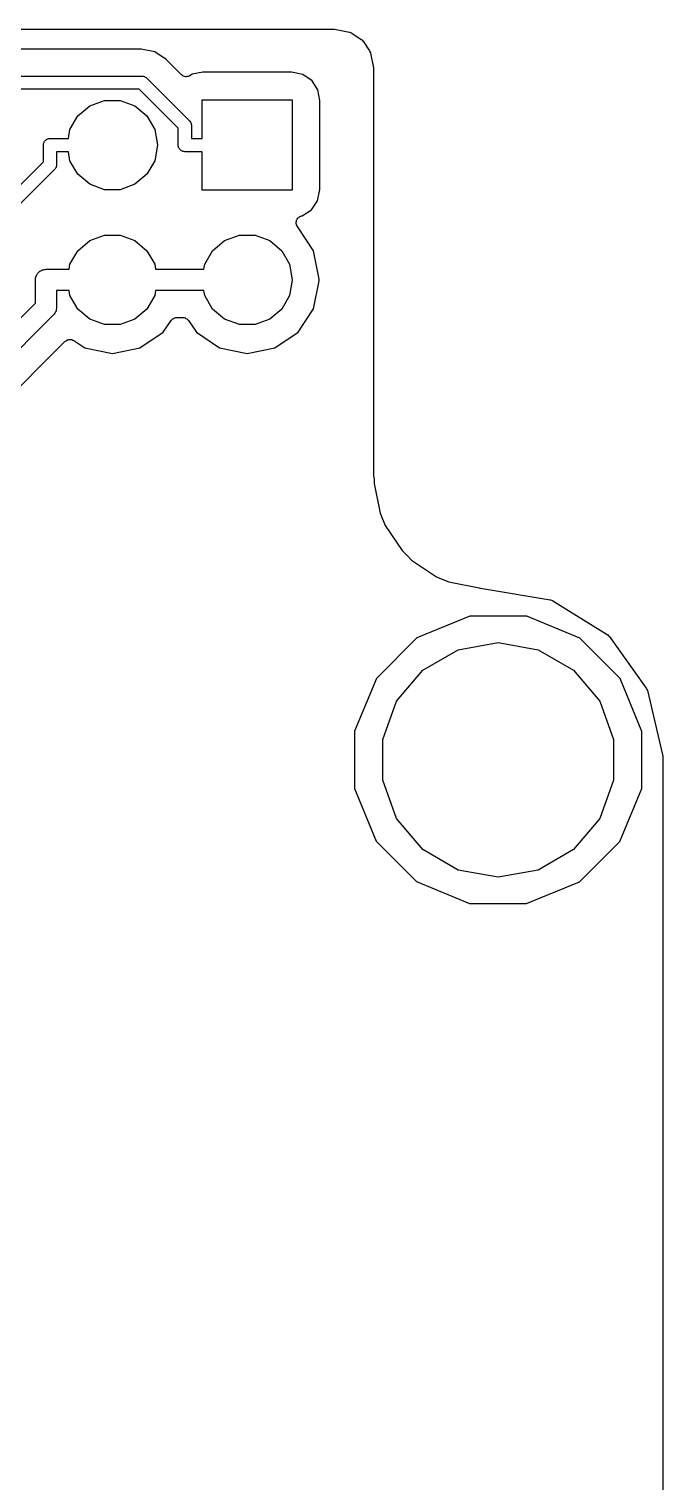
# Model space of a CAD drawing. Extents: x 116.4 to 213.4, y -134.3 to -53.5.
# Drawn here: x 201.46 to 213.41, y -80.91 to -53.54 of the extents above; entities that cross this region are included whole.
import ezdxf

# ---------------------------------------------------------------- set-up
doc = ezdxf.new("R2010")
doc.units = 0
doc.header["$MEASUREMENT"] = 0
doc.layers.add('BLACK', color=7, linetype='CONTINUOUS')

msp = doc.modelspace()

# ---------------------------------------------------------------- linework, layer by layer
at = {"layer": 'Black'}
for p, q in [((183.448, -53.542), (207.194, -53.542)), ((207.194, -53.542), (207.206, -53.5442)), ((207.206, -53.5442), (207.219, -53.5444)), ((207.219, -53.5444), (207.498, -53.5999)), ((207.498, -53.5999), (207.5, -53.6009)), ((207.5, -53.6009), (207.503, -53.6011)), ((207.503, -53.6011), (207.521, -53.6089)), ((207.521, -53.6089), (207.539, -53.6159)), ((207.539, -53.6159), (207.541, -53.6178)), ((207.541, -53.6178), (207.544, -53.6189)), ((207.544, -53.6189), (207.721, -53.7373)), ((203.576, -53.9193), (187.248, -53.9193)), ((203.83, -53.9698), (203.576, -53.9193)), ((207.721, -53.7373), (207.723, -53.7392)), ((207.723, -53.7392), (207.725, -53.7404)), ((207.725, -53.7404), (207.739, -53.7544)), ((207.739, -53.7544), (207.753, -53.7678)), ((207.753, -53.7678), (207.754, -53.7703)), ((207.754, -53.7703), (207.756, -53.7723)), ((207.756, -53.7723), (207.874, -53.9495)), ((204.045, -54.1135), (203.83, -53.9698)), ((204.335, -54.4038), (204.045, -54.1135)), ((207.874, -53.9495), (207.875, -53.952)), ((207.875, -53.952), (207.877, -53.9541)), ((207.877, -53.9541), (207.884, -53.9721)), ((207.884, -53.9721), (207.892, -53.9898)), ((207.892, -53.9898), (207.892, -53.9926)), ((207.892, -53.9926), (207.893, -53.9952)), ((207.893, -53.9952), (207.949, -54.2742)), ((187.235, -54.4273), (203.589, -54.4273)), ((203.589, -54.4273), (203.594, -54.4283)), ((203.594, -54.4283), (203.6, -54.4278)), ((203.6, -54.4278), (203.615, -54.432)), ((203.615, -54.432), (203.631, -54.4348)), ((203.631, -54.4348), (203.636, -54.4376)), ((203.636, -54.4376), (203.642, -54.439)), ((203.642, -54.439), (203.655, -54.4484)), ((203.655, -54.4484), (203.669, -54.4565)), ((203.669, -54.4565), (203.673, -54.4608)), ((203.673, -54.4608), (203.677, -54.4639)), ((203.677, -54.4639), (204.485, -55.2719)), ((204.351, -54.415), (204.335, -54.4038)), ((204.367, -54.4269), (204.351, -54.415)), ((204.369, -54.4277), (204.367, -54.4269)), ((204.372, -54.4291), (204.369, -54.4277)), ((204.39, -54.4342), (204.372, -54.4291)), ((204.409, -54.44), (204.39, -54.4342)), ((204.412, -54.4399), (204.409, -54.44)), ((204.414, -54.4405), (204.412, -54.4399)), ((204.434, -54.4388), (204.414, -54.4405)), ((204.453, -54.4379), (204.434, -54.4388)), ((204.456, -54.4369), (204.453, -54.4379)), ((204.458, -54.4367), (204.456, -54.4369)), ((204.476, -54.4284), (204.458, -54.4367)), ((204.494, -54.4208), (204.476, -54.4284)), ((204.535, -54.3947), (204.494, -54.4208)), ((204.734, -54.3572), (204.535, -54.3947)), ((206.409, -54.3572), (204.734, -54.3572)), ((206.623, -54.4005), (206.409, -54.3572)), ((206.793, -54.5165), (206.623, -54.4005)), ((207.949, -54.2742), (207.949, -54.2866)), ((207.949, -54.2866), (207.951, -54.2989)), ((207.951, -54.2989), (207.951, -61.9635)), ((203.537, -54.6773), (187.287, -54.6773)), ((204.272, -55.4121), (203.537, -54.6773)), ((206.905, -54.6901), (206.793, -54.5165)), ((206.942, -54.8894), (206.905, -54.6901)), ((202.381, -55.178), (202.607, -54.9882)), ((202.607, -54.9882), (202.884, -54.8873)), ((202.884, -54.8873), (203.18, -54.8873)), ((203.18, -54.8873), (203.457, -54.9882)), ((203.457, -54.9882), (203.683, -55.178)), ((204.722, -55.6026), (204.722, -54.8776)), ((204.722, -54.8776), (206.422, -54.8776)), ((206.422, -54.8776), (206.422, -56.5776)), ((206.942, -56.5649), (206.942, -54.8894)), ((202.233, -55.4336), (202.381, -55.178)), ((203.683, -55.178), (203.831, -55.4336)), ((204.485, -55.2719), (204.488, -55.2764)), ((204.488, -55.2764), (204.492, -55.28)), ((204.492, -55.28), (204.501, -55.2941)), ((202.203, -55.6026), (202.233, -55.4336)), ((203.831, -55.4336), (203.882, -55.7244)), ((204.272, -55.7276), (204.272, -55.4121)), ((204.501, -55.2941), (204.51, -55.3075)), ((204.51, -55.3075), (204.511, -55.3128)), ((204.511, -55.3128), (204.514, -55.3175)), ((204.514, -55.3175), (204.517, -55.3336)), ((204.517, -55.3336), (204.521, -55.3494)), ((204.521, -55.3494), (204.521, -55.3549)), ((204.521, -55.3549), (204.522, -55.3603)), ((204.522, -55.3603), (204.522, -55.6026)), ((201.732, -55.7276), (201.734, -55.7168)), ((201.732, -56.0432), (201.732, -55.7276)), ((201.734, -55.7059), (201.737, -55.6956)), ((201.734, -55.7168), (201.734, -55.7059)), ((201.737, -55.6956), (201.739, -55.6848)), ((201.739, -55.6848), (201.745, -55.6754)), ((201.745, -55.6754), (201.748, -55.6651)), ((201.748, -55.6651), (201.755, -55.6567)), ((201.755, -55.6567), (201.761, -55.6473)), ((201.761, -55.6473), (201.769, -55.6402)), ((201.769, -55.6402), (201.776, -55.6318)), ((201.776, -55.6318), (201.786, -55.6264)), ((201.786, -55.6264), (201.794, -55.6193)), ((201.794, -55.6193), (201.804, -55.6156)), ((201.804, -55.6156), (201.814, -55.6101)), ((201.814, -55.6101), (201.825, -55.6082)), ((201.825, -55.6082), (201.835, -55.6045)), ((201.835, -55.6045), (201.846, -55.6045)), ((201.846, -55.6045), (201.857, -55.6026)), ((201.857, -55.6026), (202.203, -55.6026)), ((203.882, -55.7308), (203.831, -56.0216)), ((203.882, -55.7244), (203.882, -55.7308)), ((204.274, -55.7384), (204.272, -55.7276)), ((204.274, -55.7493), (204.274, -55.7384)), ((204.277, -55.7596), (204.274, -55.7493)), ((204.279, -55.7704), (204.277, -55.7596)), ((204.285, -55.7798), (204.279, -55.7704)), ((204.288, -55.7901), (204.285, -55.7798)), ((204.295, -55.7985), (204.288, -55.7901)), ((204.301, -55.8079), (204.295, -55.7985)), ((204.309, -55.815), (204.301, -55.8079)), ((204.316, -55.8234), (204.309, -55.815)), ((204.326, -55.8288), (204.316, -55.8234)), ((204.334, -55.8359), (204.326, -55.8288)), ((204.344, -55.8396), (204.334, -55.8359)), ((204.522, -55.6026), (204.722, -55.6026)), ((200.997, -56.7779), (201.732, -56.0432)), ((201.981, -56.1059), (201.977, -56.1217)), ((201.982, -56.095), (201.981, -56.1004)), ((201.981, -56.1004), (201.981, -56.1059)), ((202.203, -55.8526), (201.982, -55.8526)), ((201.982, -55.8526), (201.982, -56.095)), ((202.233, -56.0216), (202.203, -55.8526)), ((202.381, -56.2772), (202.233, -56.0216)), ((203.831, -56.0216), (203.683, -56.2772)), ((204.354, -55.8451), (204.344, -55.8396)), ((204.365, -55.847), (204.354, -55.8451)), ((204.375, -55.8507), (204.365, -55.847)), ((204.386, -55.8507), (204.375, -55.8507)), ((204.397, -55.8526), (204.386, -55.8507)), ((204.722, -55.8526), (204.397, -55.8526)), ((204.722, -56.5776), (204.722, -55.8526)), ((201.945, -56.1834), (201.137, -56.9913)), ((201.948, -56.1789), (201.945, -56.1834)), ((201.952, -56.1753), (201.948, -56.1789)), ((201.961, -56.1612), (201.952, -56.1753)), ((201.97, -56.1478), (201.961, -56.1612)), ((201.971, -56.1425), (201.97, -56.1478)), ((201.974, -56.1378), (201.971, -56.1425)), ((201.977, -56.1217), (201.974, -56.1378)), ((202.607, -56.467), (202.381, -56.2772)), ((203.683, -56.2772), (203.457, -56.467)), ((202.884, -56.5679), (202.607, -56.467)), ((203.18, -56.5679), (202.884, -56.5679)), ((203.457, -56.467), (203.18, -56.5679)), ((206.422, -56.5776), (204.722, -56.5776)), ((206.899, -56.7791), (206.942, -56.5649)), ((206.783, -56.9488), (206.899, -56.7791)), ((206.494, -57.1793), (206.498, -57.1626)), ((206.495, -57.1842), (206.494, -57.1793)), ((206.494, -57.1891), (206.495, -57.1842)), ((206.497, -57.206), (206.494, -57.1891)), ((206.499, -57.2232), (206.497, -57.206)), ((206.498, -57.1626), (206.501, -57.1456)), ((206.501, -57.1456), (206.503, -57.1413)), ((206.503, -57.1413), (206.505, -57.1365)), ((206.505, -57.1365), (206.514, -57.1221)), ((206.514, -57.1221), (206.523, -57.1071)), ((206.523, -57.1071), (206.526, -57.1039)), ((206.526, -57.1039), (206.529, -57.0998)), ((206.529, -57.0998), (206.543, -57.0896)), ((206.543, -57.0896), (206.556, -57.0784)), ((206.556, -57.0784), (206.561, -57.0766)), ((206.561, -57.0766), (206.565, -57.0737)), ((206.565, -57.0737), (206.581, -57.0689)), ((206.581, -57.0689), (206.597, -57.0628)), ((206.597, -57.0628), (206.609, -57.0605)), ((206.609, -57.0605), (206.783, -56.9488)), ((202.607, -57.5282), (202.884, -57.4273)), ((202.884, -57.4273), (203.18, -57.4273)), ((203.18, -57.4273), (203.457, -57.5282)), ((205.147, -57.5282), (205.424, -57.4273)), ((205.424, -57.4273), (205.72, -57.4273)), ((205.72, -57.4273), (205.997, -57.5282)), ((206.501, -57.2276), (206.499, -57.2232)), ((206.502, -57.2324), (206.501, -57.2276)), ((206.511, -57.2473), (206.502, -57.2324)), ((206.516, -57.2569), (206.511, -57.2473)), ((206.516, -57.259), (206.516, -57.2569)), ((206.517, -57.2596), (206.516, -57.259)), ((206.518, -57.2627), (206.517, -57.2596)), ((206.52, -57.2641), (206.518, -57.2627)), ((206.824, -57.7198), (206.52, -57.2641)), ((202.233, -57.9736), (202.381, -57.718)), ((202.381, -57.718), (202.607, -57.5282)), ((203.457, -57.5282), (203.683, -57.718)), ((203.683, -57.718), (203.831, -57.9736)), ((204.773, -57.9736), (204.921, -57.718)), ((204.921, -57.718), (205.147, -57.5282)), ((205.997, -57.5282), (206.223, -57.718)), ((206.223, -57.718), (206.371, -57.9736)), ((206.93, -58.251), (206.824, -57.7198)), ((202.217, -58.0676), (202.233, -57.9736)), ((203.831, -57.9736), (203.847, -58.0676)), ((204.757, -58.0676), (204.773, -57.9736)), ((206.371, -57.9736), (206.422, -58.2644)), ((201.582, -58.2676), (201.585, -58.2504)), ((201.582, -58.7029), (201.582, -58.2676)), ((201.585, -58.2329), (201.591, -58.2164)), ((201.585, -58.2504), (201.585, -58.2329)), ((201.591, -58.2164), (201.594, -58.1992)), ((201.594, -58.1992), (201.603, -58.184)), ((201.603, -58.184), (201.608, -58.1676)), ((201.608, -58.1676), (201.62, -58.1542)), ((201.62, -58.1542), (201.628, -58.139)), ((201.628, -58.139), (201.642, -58.1278)), ((201.642, -58.1278), (201.653, -58.1144)), ((201.653, -58.1144), (201.668, -58.1056)), ((201.668, -58.1056), (201.682, -58.0944)), ((201.682, -58.0944), (201.698, -58.0884)), ((201.698, -58.0884), (201.713, -58.0797)), ((201.713, -58.0797), (201.731, -58.0766)), ((201.731, -58.0766), (201.747, -58.0706)), ((201.747, -58.0706), (201.764, -58.0706)), ((201.764, -58.0706), (201.782, -58.0676)), ((201.782, -58.0676), (202.217, -58.0676)), ((203.847, -58.0676), (204.757, -58.0676)), ((206.422, -58.2708), (206.371, -58.5616)), ((206.422, -58.2644), (206.422, -58.2708)), ((206.824, -58.8154), (206.93, -58.2842)), ((206.93, -58.2842), (206.93, -58.251)), ((202.217, -58.4676), (201.982, -58.4676)), ((201.982, -58.4676), (201.982, -58.7857)), ((202.233, -58.5616), (202.217, -58.4676)), ((202.381, -58.8172), (202.233, -58.5616)), ((203.831, -58.5616), (203.683, -58.8172)), ((203.847, -58.4676), (203.831, -58.5616)), ((204.757, -58.4676), (203.847, -58.4676)), ((204.773, -58.5616), (204.757, -58.4676)), ((204.921, -58.8172), (204.773, -58.5616)), ((206.371, -58.5616), (206.223, -58.8172)), ((189.421, -70.8637), (201.582, -58.7029)), ((201.974, -58.8284), (201.97, -58.8541)), ((201.981, -58.8031), (201.974, -58.8284)), ((201.982, -58.7857), (201.98, -58.7944)), ((201.98, -58.7944), (201.981, -58.8031)), ((202.607, -59.007), (202.381, -58.8172)), ((203.683, -58.8172), (203.457, -59.007)), ((205.147, -59.007), (204.921, -58.8172)), ((206.223, -58.8172), (205.997, -59.007)), ((206.53, -59.2552), (206.824, -58.8154)), ((201.923, -58.9271), (189.645, -71.2051)), ((201.928, -58.9199), (201.923, -58.9271)), ((201.935, -58.9143), (201.928, -58.9199)), ((201.948, -58.8916), (201.935, -58.9143)), ((201.963, -58.8702), (201.948, -58.8916)), ((201.965, -58.8617), (201.963, -58.8702)), ((201.97, -58.8541), (201.965, -58.8617)), ((202.884, -59.1079), (202.607, -59.007)), ((203.18, -59.1079), (202.884, -59.1079)), ((203.457, -59.007), (203.18, -59.1079)), ((203.99, -59.2552), (204.14, -59.032)), ((204.14, -59.032), (204.152, -59.0191)), ((204.152, -59.0191), (204.164, -59.0053)), ((204.164, -59.0053), (204.167, -59.0032)), ((204.167, -59.0032), (204.17, -59.0002)), ((204.17, -59.0002), (204.186, -58.9922)), ((204.186, -58.9922), (204.202, -58.9833)), ((204.202, -58.9833), (204.206, -58.9825)), ((204.206, -58.9825), (204.21, -58.9807)), ((204.21, -58.9807), (204.228, -58.9787)), ((204.228, -58.9787), (204.245, -58.9756)), ((204.245, -58.9756), (204.359, -58.9756)), ((204.359, -58.9756), (204.377, -58.9787)), ((204.377, -58.9787), (204.394, -58.9807)), ((204.394, -58.9807), (204.398, -58.9825)), ((204.398, -58.9825), (204.402, -58.9833)), ((204.402, -58.9833), (204.418, -58.9922)), ((204.418, -58.9922), (204.434, -59.0002)), ((204.434, -59.0002), (204.437, -59.0032)), ((204.437, -59.0032), (204.44, -59.0053)), ((204.44, -59.0053), (204.452, -59.0191)), ((204.452, -59.0191), (204.464, -59.032)), ((204.464, -59.032), (204.614, -59.2552)), ((205.424, -59.1079), (205.147, -59.007)), ((205.72, -59.1079), (205.424, -59.1079)), ((205.997, -59.007), (205.72, -59.1079)), ((202.18, -59.3997), (202.2, -59.3943)), ((202.2, -59.3943), (202.22, -59.3886)), ((202.22, -59.3886), (202.221, -59.3887)), ((202.221, -59.3887), (202.222, -59.3883)), ((202.222, -59.3883), (202.243, -59.3901)), ((202.243, -59.3901), (202.264, -59.3914)), ((202.264, -59.3914), (202.265, -59.392)), ((202.265, -59.392), (202.266, -59.3921)), ((202.266, -59.3921), (202.285, -59.4009)), ((203.551, -59.549), (203.99, -59.2552)), ((204.614, -59.2552), (205.053, -59.549)), ((206.091, -59.549), (206.53, -59.2552)), ((193.787, -67.7816), (202.144, -59.425)), ((202.144, -59.425), (202.161, -59.4131)), ((202.161, -59.4131), (202.177, -59.4009)), ((202.177, -59.4009), (202.179, -59.4005)), ((202.179, -59.4005), (202.18, -59.3997)), ((202.285, -59.4009), (202.304, -59.4092)), ((202.304, -59.4092), (202.513, -59.549)), ((202.513, -59.549), (203.032, -59.6522)), ((203.032, -59.6522), (203.551, -59.549)), ((205.053, -59.549), (205.572, -59.6522)), ((205.572, -59.6522), (206.091, -59.549)), ((207.951, -61.9635), (207.962, -62.0198)), ((207.962, -62.0198), (207.962, -62.0323)), ((207.962, -62.0323), (207.965, -62.0446)), ((207.965, -62.0446), (207.965, -62.102)), ((207.965, -62.102), (208.076, -62.6607)), ((208.076, -62.6607), (208.172, -62.8935)), ((208.172, -62.8935), (208.489, -63.3671)), ((208.489, -63.3671), (208.584, -63.462)), ((208.584, -63.462), (208.584, -63.462)), ((208.584, -63.462), (208.667, -63.5453)), ((208.667, -63.5453), (209.14, -63.8618)), ((209.14, -63.8618), (209.196, -63.8847)), ((209.196, -63.8847), (209.196, -63.8847)), ((209.196, -63.8847), (209.373, -63.9582)), ((209.373, -63.9582), (209.944, -64.0718)), ((209.944, -64.0718), (209.952, -64.0748)), ((209.952, -64.0748), (209.964, -64.077)), ((209.964, -64.077), (209.965, -64.0773)), ((209.965, -64.0773), (209.966, -64.0775)), ((209.966, -64.0775), (209.967, -64.078)), ((209.967, -64.078), (211.283, -64.2944)), ((211.283, -64.2944), (211.286, -64.2954)), ((211.286, -64.2954), (211.288, -64.2954)), ((211.288, -64.2954), (211.306, -64.3026)), ((211.306, -64.3026), (211.325, -64.309)), ((211.325, -64.309), (211.327, -64.3108)), ((211.327, -64.3108), (211.329, -64.3119)), ((211.329, -64.3119), (212.353, -64.9475)), ((209.764, -64.6015), (208.768, -65.0129)), ((210.841, -64.6025), (209.764, -64.6015)), ((211.836, -65.0156), (210.841, -64.6025)), ((208.768, -65.0129), (208.006, -65.774)), ((209.545, -65.2348), (210.3, -65.1016)), ((210.3, -65.1016), (211.055, -65.2348)), ((212.597, -65.778), (211.836, -65.0156)), ((212.353, -64.9475), (212.355, -64.9494)), ((212.355, -64.9494), (212.358, -64.9506)), ((212.358, -64.9506), (212.371, -64.9641)), ((212.371, -64.9641), (212.386, -64.977)), ((212.386, -64.977), (212.387, -64.9794)), ((212.387, -64.9794), (212.389, -64.9814)), ((212.389, -64.9814), (213.092, -65.9604)), ((208.88, -65.6183), (209.545, -65.2348)), ((211.055, -65.2348), (211.72, -65.6183)), ((208.387, -66.2058), (208.88, -65.6183)), ((211.72, -65.6183), (212.213, -66.2058)), ((208.006, -65.774), (207.592, -66.769)), ((213.008, -66.7737), (212.597, -65.778)), ((213.092, -65.9604), (213.093, -65.9629)), ((213.093, -65.9629), (213.095, -65.965)), ((213.095, -65.965), (213.102, -65.9828)), ((208.125, -66.9265), (208.387, -66.2058)), ((212.213, -66.2058), (212.475, -66.9265)), ((213.102, -65.9828), (213.111, -66.0002)), ((213.111, -66.0002), (213.111, -66.003)), ((213.111, -66.003), (213.112, -66.0055)), ((213.112, -66.0055), (213.401, -67.2428)), ((207.592, -66.769), (207.592, -67.8463)), ((213.008, -67.851), (213.008, -66.7737)), ((208.125, -67.6935), (208.125, -66.9265)), ((212.475, -66.9265), (212.475, -67.6935)), ((213.401, -67.2428), (213.402, -67.2562)), ((213.402, -67.2562), (213.405, -67.2695)), ((213.405, -67.2695), (213.405, -67.308)), ((213.405, -67.308), (213.405, -67.3091)), ((213.405, -67.3091), (213.405, -67.3102)), ((213.405, -67.3102), (213.405, -130.994)), ((207.592, -67.8463), (208.003, -68.842)), ((208.387, -68.4142), (208.125, -67.6935)), ((212.475, -67.6935), (212.213, -68.4142)), ((212.594, -68.846), (213.008, -67.851)), ((208.88, -69.0017), (208.387, -68.4142)), ((212.213, -68.4142), (211.72, -69.0017)), ((208.003, -68.842), (208.764, -69.6044)), ((211.832, -69.6071), (212.594, -68.846)), ((209.545, -69.3852), (208.88, -69.0017)), ((211.72, -69.0017), (211.055, -69.3852)), ((210.3, -69.5184), (209.545, -69.3852)), ((211.055, -69.3852), (210.3, -69.5184)), ((208.764, -69.6044), (209.759, -70.0175)), ((210.836, -70.0185), (211.832, -69.6071)), ((209.759, -70.0175), (210.836, -70.0185))]:
    msp.add_line(p, q, dxfattribs=at)

doc.saveas('drawing.dxf')
